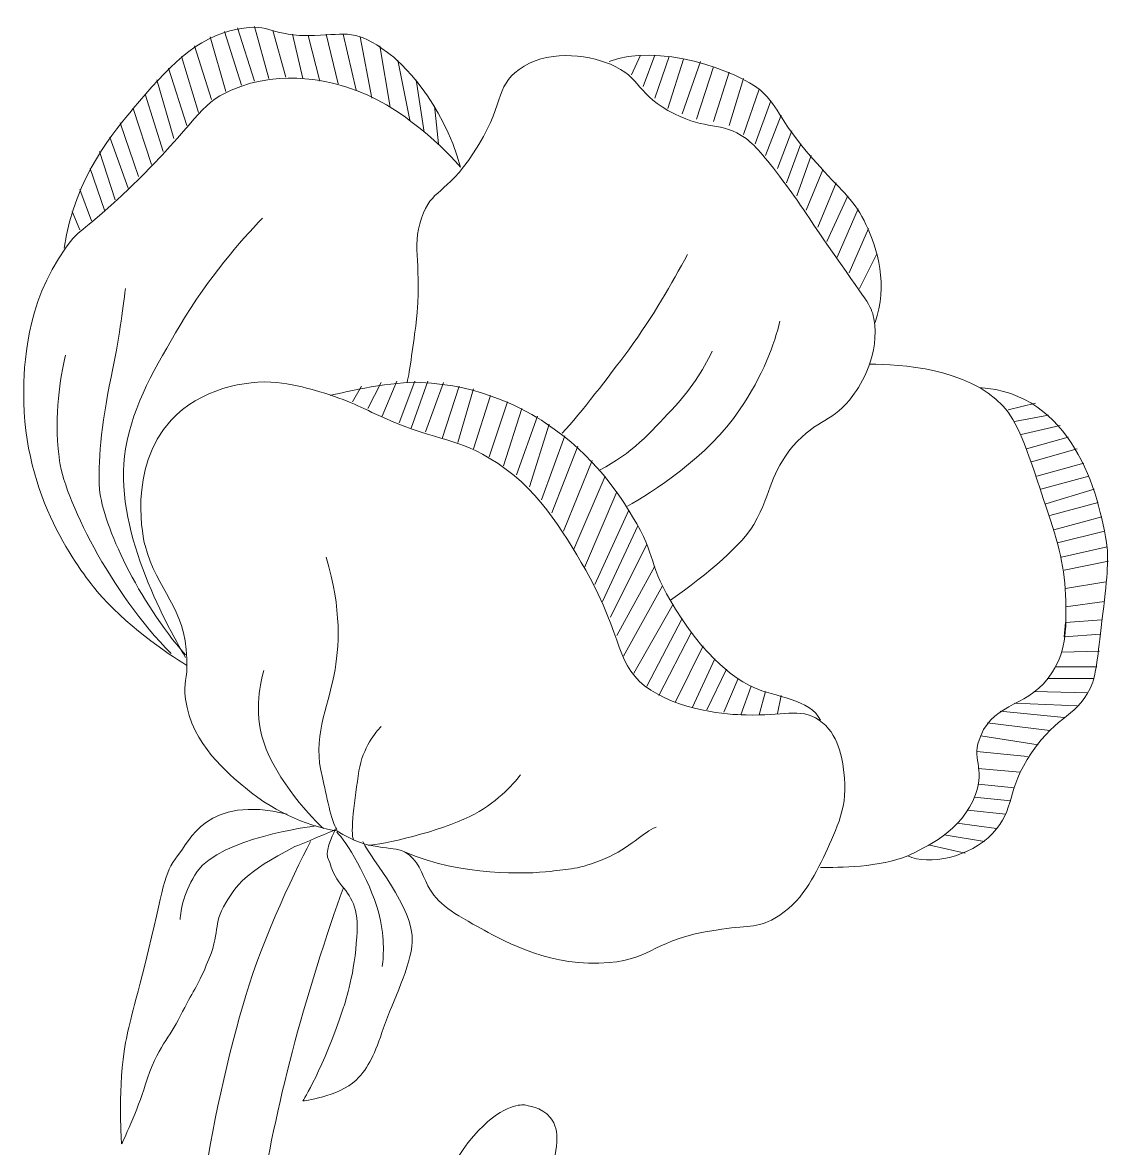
# Model space of a CAD drawing. Extents: x 26 to 586, y 226 to 583.
# Drawn here: x 444.5 to 527.8, y 460.7 to 547.1 of the extents above; entities that cross this region are included whole.
import ezdxf

# ---------------------------------------------------------------- set-up
doc = ezdxf.new("R2010")
doc.units = 0
doc.header["$MEASUREMENT"] = 0
doc.layers.add('Layer 1', color=7, linetype='Continuous')

msp = doc.modelspace()

# ---------------------------------------------------------------- linework, layer by layer
at = {"layer": 'Layer 1', "color": 7, "lineweight": 18, "true_color": 0xffffff}
for points in [[(461.017, 546.686), (462.317, 542.586)], [(462.317, 546.786), (463.417, 542.786)], [(458.917, 545.986), (460.117, 541.786)], [(460.017, 546.386), (461.317, 542.286)], [(464.717, 542.886), (463.717, 546.486)], [(465.217, 546.186), (466.017, 542.786)], [(466.417, 546.086), (467.317, 542.586)], [(467.817, 546.186), (468.717, 542.386)], [(469.117, 546.186), (470.117, 541.886)], [(470.417, 545.986), (471.317, 541.286)], [(457.717, 545.286), (459.017, 541.186)], [(471.917, 545.286), (472.717, 540.586)], [(456.717, 544.486), (458.017, 540.186)], [(473.317, 544.186), (474.217, 539.586)], [(491.917, 544.586), (491.217, 543.086)], [(493.017, 544.586), (492.117, 542.186)], [(494.117, 544.486), (493.017, 541.286)], [(495.217, 544.286), (494.017, 540.486)], [(495.117, 540.086), (496.517, 544.086)], [(455.717, 543.586), (457.117, 539.186)], [(497.517, 543.686), (496.217, 539.686)], [(498.717, 543.286), (497.517, 539.486)], [(454.817, 542.686), (456.117, 538.186)], [(474.717, 542.686), (475.317, 538.686)], [(499.817, 542.786), (498.717, 539.186)], [(455.317, 537.186), (453.917, 541.586)], [(501.017, 541.986), (499.817, 538.486)], [(476.117, 540.686), (476.417, 537.786)], [(501.917, 541.086), (500.717, 537.786)], [(453.017, 540.486), (454.417, 536.186)], [(502.717, 539.986), (501.517, 536.886)], [(452.017, 539.386), (453.417, 535.286)], [(451.217, 538.286), (452.617, 534.386)], [(503.517, 538.786), (502.417, 535.886)], [(451.617, 533.486), (450.417, 537.186)], [(504.217, 537.786), (503.117, 534.786)], [(505.017, 536.886), (503.917, 533.786)], [(450.817, 532.686), (449.717, 535.886)], [(505.917, 535.786), (504.617, 532.686)], [(506.917, 534.786), (505.517, 531.386)], [(448.917, 534.286), (449.817, 531.886)], [(507.817, 533.786), (506.217, 530.286)], [(508.617, 532.786), (507.017, 529.086)], [(448.317, 532.586), (448.917, 531.186)], [(509.417, 531.286), (507.917, 527.886)], [(510.017, 529.286), (508.717, 526.686)], [(470.517, 519.186), (469.817, 517.986)], [(471.017, 517.486), (472.017, 519.486)], [(472.117, 516.886), (473.217, 519.586)], [(474.617, 519.586), (473.417, 516.386)], [(475.617, 519.586), (474.317, 515.986)], [(476.817, 519.486), (475.417, 515.686)], [(478.017, 519.186), (476.717, 515.186)], [(479.117, 518.986), (477.917, 514.886)], [(479.117, 514.386), (480.417, 518.486)], [(480.317, 513.786), (481.717, 517.986)], [(482.817, 517.486), (481.417, 513.086)], [(520.117, 517.386), (522.217, 517.886)], [(484.017, 516.886), (482.417, 512.386)], [(520.617, 516.486), (523.217, 516.986)], [(484.917, 516.286), (483.417, 511.486)], [(524.117, 516.186), (521.117, 515.486)], [(486.117, 515.386), (484.317, 510.486)], [(521.517, 514.386), (524.717, 515.286)], [(487.117, 514.586), (485.117, 509.486)], [(521.917, 513.386), (525.417, 514.386)], [(488.217, 513.486), (486.017, 508.086)], [(522.317, 512.286), (525.917, 513.286)], [(489.217, 512.286), (486.817, 506.686)], [(522.617, 511.286), (526.317, 512.286)], [(523.017, 510.186), (526.717, 511.286)], [(490.117, 511.086), (487.617, 505.286)], [(491.017, 509.686), (488.417, 503.986)], [(523.317, 509.286), (527.017, 510.286)], [(523.617, 508.186), (527.317, 509.186)], [(491.717, 508.486), (489.017, 502.686)], [(523.917, 507.186), (527.517, 508.086)], [(492.417, 507.086), (489.617, 501.486)], [(524.217, 506.086), (527.717, 506.886)], [(493.017, 505.386), (490.117, 500.086)], [(524.417, 505.086), (527.817, 505.786)], [(490.617, 498.486), (493.617, 503.886)], [(524.517, 503.686), (527.617, 504.186)], [(527.517, 502.686), (524.517, 502.286)], [(494.417, 502.486), (491.417, 497.186)], [(495.117, 501.386), (492.417, 496.186)], [(527.317, 501.286), (524.517, 501.086), (524.417, 499.986), (527.217, 500.186)], [(495.817, 500.286), (493.317, 495.486)], [(496.717, 499.286), (494.617, 494.986)], [(497.617, 498.286), (495.917, 494.586)], [(527.117, 498.886), (524.217, 498.786)], [(498.517, 497.486), (497.017, 494.386)], [(523.717, 497.686), (526.917, 497.686)], [(499.417, 496.786), (498.317, 494.186)], [(523.117, 496.786), (526.717, 496.786)], [(500.417, 496.186), (499.617, 493.986)], [(501.517, 495.786), (501.017, 493.986)], [(522.117, 495.786), (526.217, 495.686)], [(502.717, 495.486), (502.417, 494.086)], [(520.617, 494.886), (525.417, 494.686)], [(524.417, 493.786), (519.517, 494.286)], [(518.517, 493.386), (523.317, 492.786)], [(518.017, 492.386), (522.417, 491.686)], [(517.717, 491.186), (521.617, 490.786)], [(517.817, 489.886), (521.017, 489.586)], [(517.817, 488.686), (520.617, 488.386)], [(517.517, 487.686), (520.317, 487.386)], [(517.017, 486.686), (519.917, 486.386)], [(516.217, 485.686), (519.217, 485.286)], [(518.317, 484.286), (515.217, 484.786)], [(514.117, 483.986), (516.817, 483.386)]]:
    msp.add_lwpolyline(points, dxfattribs=at)
for points, knots in [([(478.117, 535.986), (476.717, 541.086), (473.517, 544.086), (472.517, 544.786), (470.117, 546.586), (469.417, 546.186), (466.917, 546.086), (463.417, 545.986), (463.717, 547.086), (461.017, 546.586), (457.817, 545.986), (455.617, 543.586), (453.017, 540.486), (451.717, 538.886), (448.517, 535.386), (447.717, 529.786)], [0, 0, 0, 0, 1, 1, 1, 2, 2, 2, 3, 3, 3, 4, 4, 4, 5, 5, 5, 5]), ([(494.217, 502.786), (497.117, 504.786), (499.817, 507.186), (500.617, 508.586), (502.117, 511.286), (501.817, 512.486), (503.617, 514.586), (505.517, 516.786), (506.717, 516.386), (508.217, 518.486), (508.817, 519.286), (510.317, 521.686), (509.817, 524.386), (509.617, 525.486), (509.317, 525.586), (506.217, 530.086), (504.617, 532.386), (504.317, 532.986), (503.117, 534.586), (501.617, 536.586), (500.817, 537.586), (500.017, 538.186), (498.017, 539.586), (497.017, 538.786), (494.517, 540.086), (491.617, 541.486), (492.017, 542.886), (489.617, 543.886), (487.717, 544.686), (484.617, 544.986), (482.617, 543.486), (480.717, 542.186), (481.517, 540.686), (479.117, 537.086), (476.917, 533.786), (475.917, 534.386), (475.117, 532.086), (474.317, 529.686), (475.217, 528.486), (474.717, 524.086), (474.517, 522.586), (474.217, 520.286), (474.017, 519.486)], [0, 0, 0, 0, 1, 1, 1, 2, 2, 2, 3, 3, 3, 4, 4, 4, 5, 5, 5, 6, 6, 6, 7, 7, 7, 8, 8, 8, 9, 9, 9, 10, 10, 10, 11, 11, 11, 12, 12, 12, 13, 13, 13, 14, 14, 14, 14]), ([(509.917, 524.086), (510.917, 526.886), (510.117, 529.786), (509.217, 531.586), (508.417, 533.386), (507.417, 534.086), (505.717, 535.986), (502.417, 539.586), (502.717, 540.486), (501.117, 541.886), (499.417, 543.386), (493.117, 545.586), (489.517, 544.086)], [0, 0, 0, 0, 1, 1, 1, 2, 2, 2, 3, 3, 3, 4, 4, 4, 4]), ([(478.117, 535.986), (477.317, 536.986), (473.517, 540.886), (469.517, 542.086), (468.617, 542.386), (464.517, 543.686), (460.517, 541.886), (457.917, 540.786), (458.117, 539.586), (452.717, 534.386), (449.217, 530.986), (448.917, 531.386), (447.817, 529.786), (444.717, 525.486), (444.617, 520.586), (444.617, 518.686), (444.517, 510.686), (448.917, 505.086), (450.217, 503.486), (452.317, 500.986), (455.617, 498.686), (457.117, 497.786)], [0, 0, 0, 0, 1, 1, 1, 2, 2, 2, 3, 3, 3, 4, 4, 4, 5, 5, 5, 6, 6, 6, 7, 7, 7, 7]), ([(462.917, 532.086), (461.217, 530.286), (458.817, 527.586), (456.617, 523.886), (454.717, 520.686), (453.017, 517.886), (452.417, 514.386), (451.417, 508.386), (455.417, 501.186), (457.017, 498.386)], [0, 0, 0, 0, 1, 1, 1, 2, 2, 2, 3, 3, 3, 3]), ([(485.917, 515.586), (487.417, 517.186), (489.417, 519.886), (491.017, 521.986), (492.917, 524.586), (494.317, 527.086), (495.517, 529.286)], [0, 0, 0, 0, 1, 1, 1, 2, 2, 2, 2]), ([(452.417, 526.686), (452.217, 525.086), (451.917, 522.786), (451.317, 519.886), (450.517, 516.086), (450.317, 513.286), (450.417, 511.286), (450.717, 508.486), (453.417, 502.686), (457.017, 498.586)], [0, 0, 0, 0, 1, 1, 1, 2, 2, 2, 3, 3, 3, 3]), ([(490.917, 509.986), (492.717, 510.986), (497.117, 513.786), (499.517, 517.386), (501.317, 519.986), (502.217, 522.486), (502.617, 524.186)], [0, 0, 0, 0, 1, 1, 1, 2, 2, 2, 2]), ([(447.817, 521.586), (447.417, 519.786), (446.917, 517.086), (447.317, 513.786), (447.617, 510.686), (451.317, 503.286), (455.917, 498.686)], [0, 0, 0, 0, 1, 1, 1, 2, 2, 2, 2]), ([(488.817, 512.786), (491.217, 513.986), (492.717, 515.686), (494.317, 517.386), (495.717, 518.886), (496.717, 520.386), (497.417, 521.886)], [0, 0, 0, 0, 1, 1, 1, 2, 2, 2, 2]), ([(505.717, 482.286), (507.117, 482.286), (510.317, 482.286), (512.417, 483.186), (513.717, 483.786), (516.617, 485.086), (517.617, 487.886), (518.417, 489.986), (517.217, 490.586), (518.017, 492.386), (519.117, 495.086), (521.817, 494.486), (523.517, 497.286), (524.617, 498.986), (524.617, 500.886), (524.517, 503.186), (524.417, 505.686), (523.917, 507.386), (522.817, 510.586), (521.517, 514.586), (520.817, 516.486), (519.717, 517.686), (517.017, 520.586), (511.817, 520.886), (509.517, 520.886)], [0, 0, 0, 0, 1, 1, 1, 2, 2, 2, 3, 3, 3, 4, 4, 4, 5, 5, 5, 6, 6, 6, 7, 7, 7, 8, 8, 8, 8]), ([(468.617, 485.086), (469.917, 484.286), (470.917, 483.986), (471.717, 483.886), (472.817, 483.686), (473.217, 483.786), (473.817, 483.486), (474.917, 482.886), (475.117, 481.786), (475.617, 480.886), (476.317, 479.486), (477.517, 478.786), (479.917, 477.486), (481.517, 476.586), (485.217, 474.586), (489.517, 474.986), (492.917, 475.286), (492.917, 476.786), (497.717, 477.486), (500.117, 477.886), (500.817, 477.586), (502.217, 478.386), (504.317, 479.586), (505.217, 481.586), (506.117, 483.386), (506.917, 485.186), (507.917, 487.086), (507.517, 489.586), (507.417, 490.586), (507.117, 492.586), (505.617, 493.586), (504.117, 494.586), (502.817, 493.886), (500.017, 493.986), (499.417, 493.986), (495.417, 494.086), (492.717, 495.886), (489.917, 497.686), (490.717, 499.786), (487.717, 505.086), (485.917, 508.186), (484.017, 511.486), (480.317, 513.686), (477.517, 515.386), (476.217, 514.886), (471.317, 517.186), (470.717, 517.486), (469.117, 518.286), (466.917, 518.886), (466.217, 519.086), (465.017, 519.386), (464.017, 519.486), (461.617, 519.686), (458.117, 518.986), (455.917, 516.586), (452.517, 512.886), (453.817, 507.286), (453.917, 506.986), (454.817, 503.486), (457.017, 502.286), (457.117, 498.286), (457.217, 496.586), (456.817, 496.586), (457.017, 495.186), (457.517, 491.686), (460.317, 489.486), (461.617, 488.386), (464.117, 486.286), (466.817, 485.386), (468.617, 485.086)], [0, 0, 0, 0, 1, 1, 1, 2, 2, 2, 3, 3, 3, 4, 4, 4, 5, 5, 5, 6, 6, 6, 7, 7, 7, 8, 8, 8, 9, 9, 9, 10, 10, 10, 11, 11, 11, 12, 12, 12, 13, 13, 13, 14, 14, 14, 15, 15, 15, 16, 16, 16, 17, 17, 17, 18, 18, 18, 19, 19, 19, 20, 20, 20, 21, 21, 21, 22, 22, 22, 23, 23, 23, 23]), ([(505.717, 493.586), (505.017, 495.186), (502.117, 495.386), (500.617, 496.086), (499.917, 496.386), (497.417, 497.586), (494.617, 502.086), (492.417, 505.586), (493.217, 506.086), (491.317, 509.186), (490.417, 510.686), (488.417, 513.886), (484.617, 516.386), (483.117, 517.386), (479.717, 519.286), (475.017, 519.486), (473.017, 519.586), (469.317, 518.786), (468.117, 518.486)], [0, 0, 0, 0, 1, 1, 1, 2, 2, 2, 3, 3, 3, 4, 4, 4, 5, 5, 5, 6, 6, 6, 6]), ([(512.417, 483.186), (514.017, 482.386), (517.217, 483.086), (518.917, 484.886), (520.717, 486.786), (519.917, 488.186), (521.917, 491.086), (523.917, 494.086), (525.517, 493.786), (526.617, 496.486), (526.817, 497.086), (527.017, 498.486), (527.317, 501.186), (527.717, 504.386), (527.817, 505.986), (527.717, 506.786), (527.117, 511.186), (524.917, 518.686), (517.917, 519.086)], [0, 0, 0, 0, 1, 1, 1, 2, 2, 2, 3, 3, 3, 4, 4, 4, 5, 5, 5, 6, 6, 6, 6]), ([(467.817, 506.086), (469.017, 502.086), (468.817, 499.086), (468.417, 497.086), (467.917, 494.486), (466.717, 492.186), (467.517, 489.186), (467.817, 487.886), (468.217, 485.786), (468.617, 485.186)], [0, 0, 0, 0, 1, 1, 1, 2, 2, 2, 3, 3, 3, 3]), ([(463.017, 497.386), (462.817, 496.586), (462.217, 494.386), (463.017, 491.886), (463.917, 489.086), (466.917, 485.786), (467.617, 485.286)], [0, 0, 0, 0, 1, 1, 1, 2, 2, 2, 2]), ([(472.017, 493.086), (471.617, 492.686), (470.617, 491.486), (470.317, 489.686), (470.017, 487.586), (469.617, 484.886), (469.917, 484.386)], [0, 0, 0, 0, 1, 1, 1, 2, 2, 2, 2]), ([(471.017, 483.986), (472.017, 483.986), (476.617, 485.086), (478.817, 486.186), (480.817, 487.186), (482.117, 488.586), (482.717, 489.386)], [0, 0, 0, 0, 1, 1, 1, 2, 2, 2, 2]), ([(464.817, 486.386), (458.617, 487.886), (457.317, 484.286), (456.417, 483.186), (455.317, 481.786), (455.417, 480.986), (453.917, 474.886), (452.817, 470.486), (452.617, 470.186), (452.317, 468.186), (451.817, 464.886), (452.117, 461.086), (452.117, 461.086), (452.117, 461.086), (453.417, 463.786), (453.917, 465.586), (454.917, 468.686), (455.817, 469.186), (456.617, 470.886), (457.617, 472.886), (457.917, 473.086), (458.617, 474.786), (459.817, 477.486), (459.017, 477.786), (460.117, 479.586), (460.917, 480.886), (461.517, 481.886), (465.417, 483.886), (465.717, 483.986), (468.517, 485.186), (468.517, 485.186), (468.517, 485.186), (467.717, 483.686), (467.917, 483.086), (468.417, 481.786), (468.317, 481.786), (469.017, 480.886), (469.817, 479.886), (470.417, 478.986), (470.117, 476.486), (469.917, 473.786), (469.217, 471.786), (469.117, 471.486), (467.617, 466.886), (466.017, 464.386), (466.017, 464.386), (466.017, 464.386), (468.717, 464.686), (470.117, 465.986), (471.117, 466.986), (471.517, 467.986), (472.217, 469.986), (472.917, 472.086), (474.317, 474.686), (474.417, 476.586), (474.517, 479.286), (471.317, 482.786), (470.617, 484.286)], [0, 0, 0, 0, 1, 1, 1, 2, 2, 2, 3, 3, 3, 4, 4, 4, 5, 5, 5, 6, 6, 6, 7, 7, 7, 8, 8, 8, 9, 9, 9, 10, 10, 10, 11, 11, 11, 12, 12, 12, 13, 13, 13, 14, 14, 14, 15, 15, 15, 16, 16, 16, 17, 17, 17, 18, 18, 18, 19, 19, 19, 19]), ([(467.017, 485.486), (466.517, 485.386), (459.817, 484.586), (457.917, 481.986), (456.917, 480.486), (456.617, 478.986), (456.617, 478.286)], [0, 0, 0, 0, 1, 1, 1, 2, 2, 2, 2]), ([(473.817, 483.486), (478.217, 481.586), (483.117, 481.786), (485.017, 481.986), (486.417, 482.186), (487.117, 482.086), (489.217, 482.986), (491.117, 483.786), (492.117, 484.986), (493.117, 485.386)], [0, 0, 0, 0, 1, 1, 1, 2, 2, 2, 3, 3, 3, 3]), ([(472.117, 474.686), (472.217, 475.586), (472.317, 477.086), (471.817, 478.886), (471.117, 481.386), (469.317, 484.386), (468.617, 484.986)], [0, 0, 0, 0, 1, 1, 1, 2, 2, 2, 2]), ([(466.617, 484.286), (465.217, 481.686), (462.517, 475.786), (461.417, 471.686), (460.117, 467.286), (458.617, 460.386), (458.417, 457.286)], [0, 0, 0, 0, 1, 1, 1, 2, 2, 2, 2]), ([(469.117, 480.686), (467.917, 477.486), (466.217, 471.986), (465.217, 468.186), (464.117, 463.986), (463.317, 460.086), (462.717, 456.386)], [0, 0, 0, 0, 1, 1, 1, 2, 2, 2, 2]), ([(482.417, 437.986), (483.917, 440.886), (484.017, 443.986), (484.117, 445.586), (484.217, 448.386), (483.417, 448.886), (483.617, 451.986), (483.617, 452.486), (484.117, 454.386), (484.917, 458.086), (485.517, 460.786), (485.817, 462.086), (485.017, 463.086), (484.317, 463.986), (483.217, 463.986), (483.017, 464.086), (482.617, 464.086), (481.217, 464.086), (479.117, 461.686), (476.617, 458.786), (477.417, 457.386), (475.217, 454.786), (474.117, 453.486), (474.117, 453.986), (471.017, 451.086), (469.017, 449.186), (468.017, 448.186), (467.717, 447.386), (467.017, 445.486), (468.217, 444.786), (468.817, 440.486), (469.217, 437.686), (468.717, 437.186), (469.217, 435.186), (469.817, 432.786), (471.417, 430.286), (472.317, 429.186)], [0, 0, 0, 0, 1, 1, 1, 2, 2, 2, 3, 3, 3, 4, 4, 4, 5, 5, 5, 6, 6, 6, 7, 7, 7, 8, 8, 8, 9, 9, 9, 10, 10, 10, 11, 11, 11, 12, 12, 12, 12])]:
    msp.add_open_spline(points, degree=3, knots=knots, dxfattribs=at)

doc.saveas('drawing.dxf')
